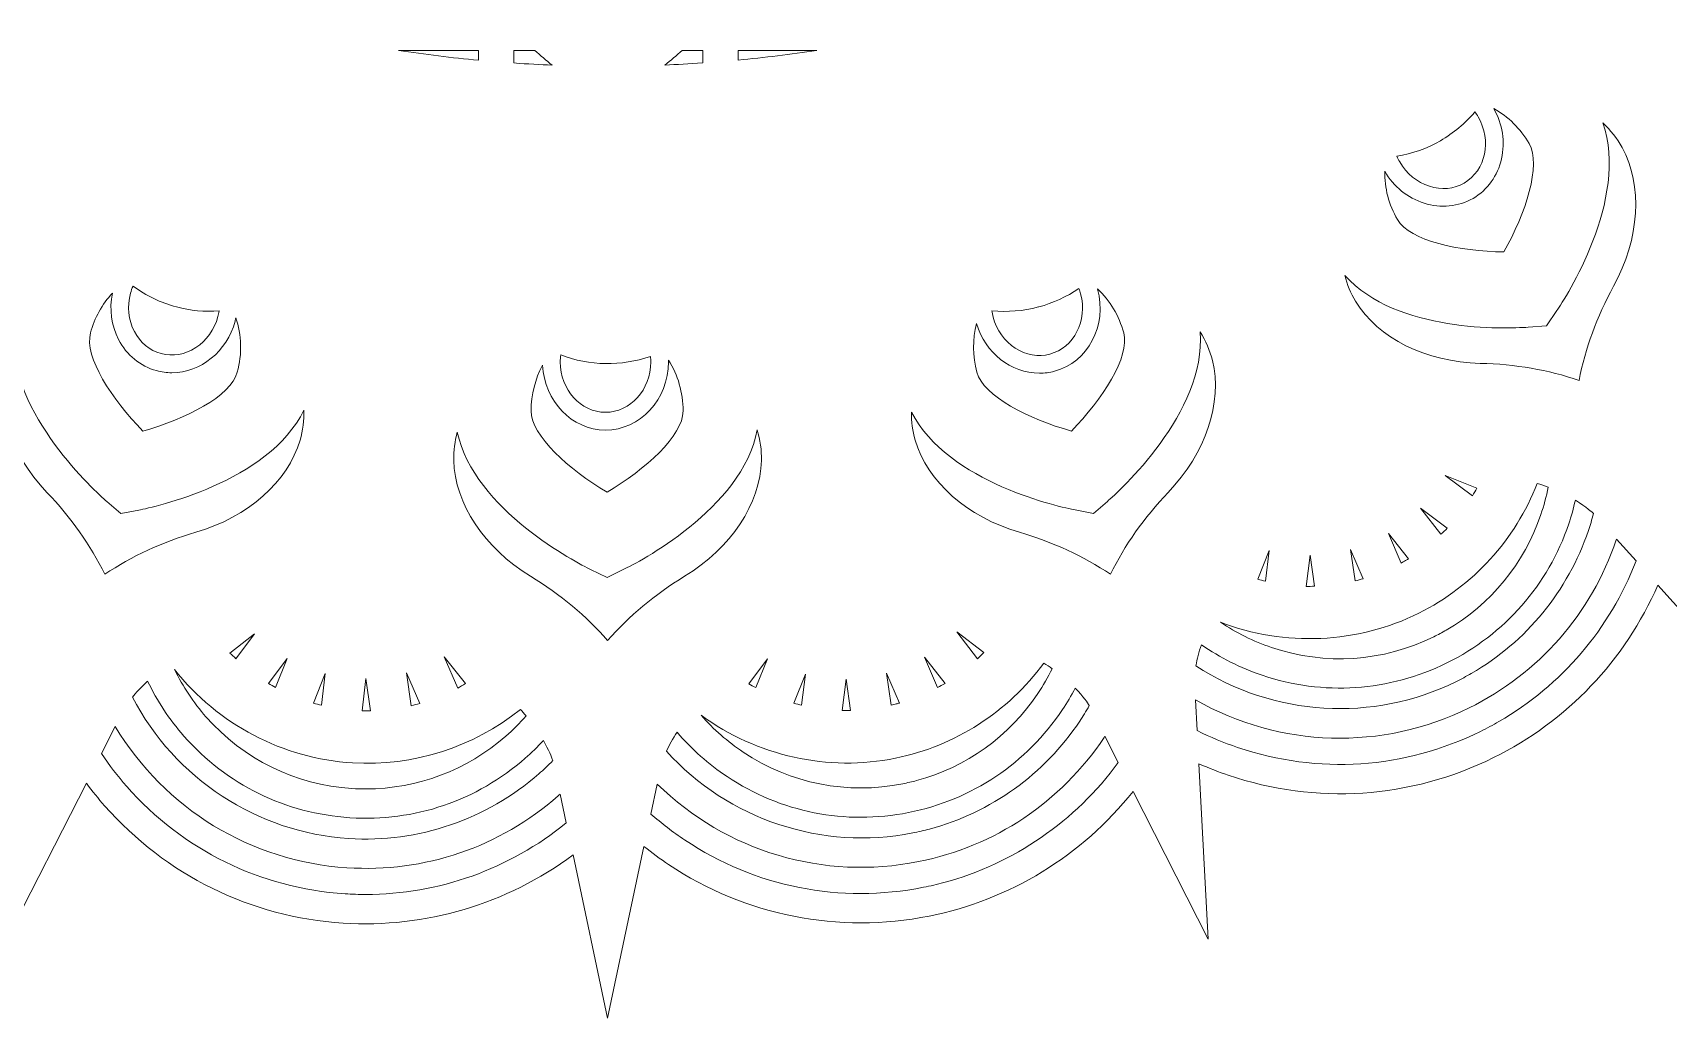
# Model space of a CAD drawing. Header units: millimetres. Extents: x 146 to 1170, y -927 to -143.
# Drawn here: x 722.9 to 857.1, y -926.6 to -845.7 of the extents above; entities that cross this region are included whole.
import ezdxf

# ---------------------------------------------------------------- set-up
doc = ezdxf.new("R2010")
doc.units = ezdxf.units.MM
doc.header["$MEASUREMENT"] = 0
doc.layers.add('Layer 1', color=7, linetype='Continuous')

msp = doc.modelspace()

# ---------------------------------------------------------------- linework, layer by layer
at = {"layer": 'Layer 1', "lineweight": 0}
for points, knots in [([(941.37, -778.97), (942.15, -778.41), (942.88, -777.83), (943.56, -777.23), (949.28, -772.21), (952.7, -765.25), (953.19, -757.65), (953.63, -750.92), (951.66, -744.26), (947.64, -738.84), (947.64, -738.84), (960.55, -736.11), (960.55, -736.11), (960.55, -736.11), (946.72, -733.18), (946.72, -733.18), (947.32, -732.45), (947.88, -731.7), (948.38, -730.95), (952.6, -724.62), (954.11, -717.01), (952.62, -709.54), (951.29, -702.91), (947.64, -696.97), (942.33, -692.77), (942.33, -692.77), (954.05, -686.81), (954.05, -686.81), (954.05, -686.81), (940.05, -687.55), (940.05, -687.55), (940.43, -686.7), (940.77, -685.84), (941.05, -685), (943.5, -677.79), (942.98, -670.05), (939.61, -663.22), (936.6, -657.13), (931.51, -652.33), (925.24, -649.66), (925.24, -649.66), (935.02, -640.86), (935.02, -640.86), (935.02, -640.86), (921.78, -645.18), (921.78, -645.18), (921.93, -644.27), (922.03, -643.37), (922.09, -642.51), (922.58, -634.91), (920.08, -627.57), (915.05, -621.85), (910.54, -616.72), (904.35, -613.39), (897.57, -612.45), (897.57, -612.45), (904.75, -601.41), (904.75, -601.41), (904.75, -601.41), (893.16, -608.95), (893.16, -608.95), (893.06, -608.06), (892.93, -607.2), (892.77, -606.38), (891.28, -598.91), (886.96, -592.47), (880.62, -588.24), (874.91, -584.43), (868.03, -582.82), (861.2, -583.7), (861.2, -583.7), (865.3, -571.13), (865.3, -571.13), (865.3, -571.13), (856.1, -581.36), (856.1, -581.36), (855.79, -580.56), (855.45, -579.79), (855.1, -579.07), (851.72, -572.24), (845.89, -567.13), (838.67, -564.69), (832.13, -562.47), (825.04, -562.72), (818.65, -565.36), (818.65, -565.36), (819.35, -552.1), (819.35, -552.1), (819.35, -552.1), (813.15, -564.31), (813.15, -564.31), (812.66, -563.64), (812.15, -563.01), (811.64, -562.43), (806.61, -556.71), (799.66, -553.29), (792.05, -552.8), (785.13, -552.35), (778.32, -554.44), (772.81, -558.68), (772.81, -558.68), (770.05, -545.61), (770.05, -545.61), (770.05, -545.61), (767.22, -558.97), (767.22, -558.97), (766.61, -558.48), (765.98, -558.03), (765.36, -557.61), (759.02, -553.39), (751.42, -551.88), (743.95, -553.37), (737.12, -554.74), (731.06, -558.54), (726.84, -564.1), (726.84, -564.1), (720.74, -552.1), (720.74, -552.1), (720.74, -552.1), (721.47, -565.72), (721.47, -565.72), (720.78, -565.43), (720.09, -565.17), (719.41, -564.94), (712.19, -562.5), (704.46, -563.01), (697.63, -566.39), (691.37, -569.48), (686.49, -574.74), (683.86, -581.22), (683.86, -581.22), (674.8, -571.14), (674.8, -571.14), (674.8, -571.14), (679.03, -584.12), (679.03, -584.12), (678.33, -584.02), (677.62, -583.95), (676.92, -583.9), (669.32, -583.41), (661.98, -585.91), (656.26, -590.94), (651, -595.56), (647.65, -601.91), (646.8, -608.86), (646.8, -608.86), (635.34, -601.41), (635.34, -601.41), (635.34, -601.41), (642.81, -612.89), (642.81, -612.89), (642.14, -612.98), (641.46, -613.09), (640.79, -613.22), (633.32, -614.71), (626.88, -619.03), (622.65, -625.37), (618.77, -631.18), (617.18, -638.19), (618.15, -645.12), (618.15, -645.12), (605.07, -640.86), (605.07, -640.86), (605.07, -640.86), (615.31, -650.06), (615.31, -650.06), (614.68, -650.32), (614.07, -650.6), (613.47, -650.89), (606.65, -654.27), (601.54, -660.1), (599.1, -667.32), (596.86, -673.93), (597.13, -681.1), (599.85, -687.54), (599.85, -687.54), (586.04, -686.81), (586.04, -686.81), (586.04, -686.81), (598.39, -693.08), (598.39, -693.08), (597.85, -693.49), (597.34, -693.91), (596.84, -694.35), (591.12, -699.38), (587.7, -706.33), (587.2, -713.94), (586.75, -720.89), (588.86, -727.72), (593.14, -733.23), (593.14, -733.23), (579.55, -736.11), (579.55, -736.11), (579.55, -736.11), (593.19, -739), (593.19, -739), (592.78, -739.53), (592.39, -740.08), (592.02, -740.63), (587.8, -746.97), (586.29, -754.57), (587.78, -762.04), (589.14, -768.85), (592.92, -774.89), (598.45, -779.1), (598.45, -779.1), (586.04, -785.42), (586.04, -785.42), (586.04, -785.42), (600.07, -784.67), (600.07, -784.67), (599.8, -785.3), (599.56, -785.94), (599.35, -786.58), (596.9, -793.8), (597.42, -801.53), (600.79, -808.36), (603.85, -814.55), (609.04, -819.39), (615.44, -822.04), (615.44, -822.04), (605.07, -831.36), (605.07, -831.36), (605.07, -831.36), (618.52, -826.98), (618.52, -826.98), (618.43, -827.68), (618.36, -828.38), (618.31, -829.07), (617.82, -836.67), (620.32, -844.01), (625.35, -849.73), (629.88, -854.89), (636.11, -858.22), (642.94, -859.15), (642.94, -859.15), (635.34, -870.81), (635.34, -870.81), (635.34, -870.81), (647.28, -863.05), (647.28, -863.05), (647.37, -863.78), (647.49, -864.5), (647.63, -865.2), (649.12, -872.67), (653.44, -879.12), (659.77, -883.34), (665.46, -887.13), (672.3, -888.75), (679.09, -887.9), (679.09, -887.9), (674.8, -901.09), (674.8, -901.09), (674.8, -901.09), (684.37, -890.43), (684.37, -890.43), (684.66, -891.16), (684.97, -891.85), (685.3, -892.52), (688.68, -899.35), (694.51, -904.45), (701.73, -906.89), (708.16, -909.07), (715.16, -908.87), (721.48, -906.33), (721.48, -906.33), (720.74, -920.12), (720.74, -920.12), (720.74, -920.12), (727.26, -907.3), (727.26, -907.3), (727.75, -907.95), (728.25, -908.58), (728.76, -909.15), (733.79, -914.87), (740.74, -918.3), (748.34, -918.79), (755.09, -919.22), (761.78, -917.24), (767.21, -913.19), (767.21, -913.19), (770.05, -926.61), (770.05, -926.61), (770.05, -926.61), (773.03, -912.5), (773.03, -912.5), (773.7, -913.03), (774.37, -913.52), (775.04, -913.97), (781.38, -918.19), (788.98, -919.7), (796.45, -918.21), (803.06, -916.89), (808.98, -913.26), (813.18, -907.97), (813.18, -907.97), (819.35, -920.12), (819.35, -920.12), (819.35, -920.12), (818.58, -905.7), (818.58, -905.7), (819.4, -906.06), (820.2, -906.38), (820.99, -906.64), (828.2, -909.09), (835.94, -908.57), (842.77, -905.2), (848.79, -902.22), (853.56, -897.2), (856.25, -891.02), (856.25, -891.02), (865.3, -901.09), (865.3, -901.09), (865.3, -901.09), (860.83, -887.38), (860.83, -887.38), (861.73, -887.52), (862.62, -887.62), (863.48, -887.68), (871.08, -888.17), (878.42, -885.67), (884.14, -880.64), (889.18, -876.22), (892.49, -870.14), (893.49, -863.49), (893.49, -863.49), (904.75, -870.81), (904.75, -870.81), (904.75, -870.81), (896.91, -858.76), (896.91, -858.76), (897.84, -858.67), (898.75, -858.53), (899.61, -858.36), (907.08, -856.87), (913.52, -852.55), (917.75, -846.22), (921.47, -840.63), (923.1, -833.91), (922.35, -827.23), (922.35, -827.23), (935.03, -831.36), (935.03, -831.36), (935.03, -831.36), (924.38, -821.79), (924.38, -821.79), (925.27, -821.46), (926.12, -821.09), (926.92, -820.69), (933.75, -817.31), (938.86, -811.48), (941.3, -804.26), (943.46, -797.9), (943.28, -790.97), (940.82, -784.71), (940.82, -784.71), (954.05, -785.42), (954.05, -785.42), (954.05, -785.42), (941.37, -778.97), (941.37, -778.97)], [0, 0, 0, 0, 1, 1, 1, 2, 2, 2, 3, 3, 3, 4, 4, 4, 5, 5, 5, 6, 6, 6, 7, 7, 7, 8, 8, 8, 9, 9, 9, 10, 10, 10, 11, 11, 11, 12, 12, 12, 13, 13, 13, 14, 14, 14, 15, 15, 15, 16, 16, 16, 17, 17, 17, 18, 18, 18, 19, 19, 19, 20, 20, 20, 21, 21, 21, 22, 22, 22, 23, 23, 23, 24, 24, 24, 25, 25, 25, 26, 26, 26, 27, 27, 27, 28, 28, 28, 29, 29, 29, 30, 30, 30, 31, 31, 31, 32, 32, 32, 33, 33, 33, 34, 34, 34, 35, 35, 35, 36, 36, 36, 37, 37, 37, 38, 38, 38, 39, 39, 39, 40, 40, 40, 41, 41, 41, 42, 42, 42, 43, 43, 43, 44, 44, 44, 45, 45, 45, 46, 46, 46, 47, 47, 47, 48, 48, 48, 49, 49, 49, 50, 50, 50, 51, 51, 51, 52, 52, 52, 53, 53, 53, 54, 54, 54, 55, 55, 55, 56, 56, 56, 57, 57, 57, 58, 58, 58, 59, 59, 59, 60, 60, 60, 61, 61, 61, 62, 62, 62, 63, 63, 63, 64, 64, 64, 65, 65, 65, 66, 66, 66, 67, 67, 67, 68, 68, 68, 69, 69, 69, 70, 70, 70, 71, 71, 71, 72, 72, 72, 73, 73, 73, 74, 74, 74, 75, 75, 75, 76, 76, 76, 77, 77, 77, 78, 78, 78, 79, 79, 79, 80, 80, 80, 81, 81, 81, 82, 82, 82, 83, 83, 83, 84, 84, 84, 85, 85, 85, 86, 86, 86, 87, 87, 87, 88, 88, 88, 89, 89, 89, 90, 90, 90, 91, 91, 91, 92, 92, 92, 93, 93, 93, 94, 94, 94, 95, 95, 95, 96, 96, 96, 97, 97, 97, 98, 98, 98, 99, 99, 99, 100, 100, 100, 101, 101, 101, 102, 102, 102, 103, 103, 103, 104, 104, 104, 105, 105, 105, 106, 106, 106, 107, 107, 107, 108, 108, 108, 109, 109, 109, 110, 110, 110, 111, 111, 111, 112, 112, 112, 113, 113, 113, 114, 114, 114, 115, 115, 115, 116, 116, 116, 117, 117, 117, 118, 118, 118, 119, 119, 119, 120, 120, 120, 120]), ([(752.88, -847.1), (752.88, -847.1), (759.45, -847.1), (759.45, -847.1), (759.45, -847.1), (759.45, -847.91), (759.45, -847.91), (757.26, -847.71), (755.05, -847.44), (752.88, -847.1)], [0, 0, 0, 0, 1, 1, 1, 2, 2, 2, 3, 3, 3, 3]), ([(762.36, -847.1), (762.36, -847.1), (764.06, -847.1), (764.06, -847.1), (764.54, -847.52), (765.01, -847.93), (765.49, -848.32), (764.51, -848.28), (763.48, -848.22), (762.36, -848.14), (762.36, -848.14), (762.36, -847.1), (762.36, -847.1)], [0, 0, 0, 0, 1, 1, 1, 2, 2, 2, 3, 3, 3, 4, 4, 4, 4]), ([(774.75, -848.31), (775.22, -847.93), (775.7, -847.52), (776.17, -847.1), (776.17, -847.1), (777.85, -847.1), (777.85, -847.1), (777.85, -847.1), (777.85, -848.14), (777.85, -848.14), (776.73, -848.21), (775.71, -848.27), (774.75, -848.31)], [0, 0, 0, 0, 1, 1, 1, 2, 2, 2, 3, 3, 3, 4, 4, 4, 4]), ([(780.76, -847.1), (780.76, -847.1), (787.21, -847.1), (787.21, -847.1), (785.08, -847.43), (782.91, -847.7), (780.76, -847.9), (780.76, -847.9), (780.76, -847.1), (780.76, -847.1)], [0, 0, 0, 0, 1, 1, 1, 2, 2, 2, 3, 3, 3, 3]), ([(837.06, -859.65), (838.43, -860.09), (839.88, -859.94), (841.08, -859.26), (842.27, -858.57), (843.1, -857.41), (843.42, -856), (843.73, -854.62), (843.5, -853.16), (842.78, -851.88), (843.97, -852.54), (844.98, -853.54), (845.68, -854.76), (846.71, -856.54), (845.39, -860.48), (843.61, -863.66), (839.97, -863.61), (835.9, -862.77), (834.87, -861), (834.17, -859.78), (833.81, -858.4), (833.83, -857.03), (834.57, -858.3), (835.72, -859.23), (837.06, -859.65)], [0, 0, 0, 0, 1, 1, 1, 2, 2, 2, 3, 3, 3, 4, 4, 4, 5, 5, 5, 6, 6, 6, 7, 7, 7, 8, 8, 8, 8]), ([(838.41, -854.52), (838.41, -854.52), (838.41, -854.52), (838.41, -854.52), (839.48, -853.9), (840.43, -853.11), (841.24, -852.16), (841.33, -852.29), (841.42, -852.42), (841.49, -852.55), (842.64, -854.53), (842.12, -856.97), (840.35, -858), (839.5, -858.49), (838.49, -858.58), (837.5, -858.27), (836.49, -857.95), (835.62, -857.23), (835.06, -856.26), (834.97, -856.12), (834.9, -855.96), (834.83, -855.8), (836.1, -855.59), (837.3, -855.16), (838.41, -854.52)], [0, 0, 0, 0, 1, 1, 1, 2, 2, 2, 3, 3, 3, 4, 4, 4, 5, 5, 5, 6, 6, 6, 7, 7, 7, 8, 8, 8, 8]), ([(851.73, -853.05), (852.37, -853.65), (852.9, -854.33), (853.32, -855.08), (855.03, -858.2), (854.76, -862.57), (852.62, -866.48), (851.24, -869), (850.29, -871.6), (849.78, -874.21), (847.26, -873.35), (844.54, -872.88), (841.67, -872.81), (837.2, -872.7), (833.29, -870.75), (831.44, -867.71), (831.04, -867.05), (830.75, -866.34), (830.55, -865.59), (834.83, -870.32), (843.77, -869.97), (845.6, -869.84), (845.6, -869.84), (847.12, -869.74), (847.12, -869.74), (847.12, -869.74), (847.97, -868.47), (847.97, -868.47), (848.62, -867.52), (853.93, -859.33), (851.73, -853.05)], [0, 0, 0, 0, 1, 1, 1, 2, 2, 2, 3, 3, 3, 4, 4, 4, 5, 5, 5, 6, 6, 6, 7, 7, 7, 8, 8, 8, 9, 9, 9, 10, 10, 10, 10]), ([(727.6, -870.31), (727.93, -869.08), (728.56, -867.94), (729.4, -867.04), (729.13, -868.35), (729.31, -869.7), (729.91, -870.85), (730.57, -872.14), (731.68, -873.05), (733.03, -873.41), (733.43, -873.52), (733.85, -873.58), (734.27, -873.58), (736.66, -873.58), (738.8, -871.84), (739.47, -869.34), (739.49, -869.25), (739.51, -869.16), (739.53, -869.07), (740.01, -870.48), (740.06, -872.03), (739.65, -873.54), (739.12, -875.53), (735.4, -877.39), (731.9, -878.37), (729.36, -875.77), (727.07, -872.3), (727.6, -870.31)], [0, 0, 0, 0, 1, 1, 1, 2, 2, 2, 3, 3, 3, 4, 4, 4, 5, 5, 5, 6, 6, 6, 7, 7, 7, 8, 8, 8, 9, 9, 9, 9]), ([(734.66, -868.18), (735.79, -868.48), (736.97, -868.59), (738.16, -868.51), (738.14, -868.67), (738.1, -868.82), (738.06, -868.97), (737.78, -870.04), (737.13, -870.95), (736.24, -871.52), (735.36, -872.09), (734.35, -872.27), (733.4, -872.01), (732.46, -871.76), (731.67, -871.11), (731.2, -870.19), (730.71, -869.24), (730.6, -868.13), (730.89, -867.04), (730.89, -867.04), (730.89, -867.04), (730.89, -867.04), (730.94, -866.85), (731.01, -866.66), (731.09, -866.47), (732.17, -867.26), (733.37, -867.83), (734.66, -868.18)], [0, 0, 0, 0, 1, 1, 1, 2, 2, 2, 3, 3, 3, 4, 4, 4, 5, 5, 5, 6, 6, 6, 7, 7, 7, 8, 8, 8, 9, 9, 9, 9]), ([(800.33, -869.55), (801.05, -871.96), (803.15, -873.62), (805.49, -873.62), (805.91, -873.62), (806.32, -873.57), (806.73, -873.46), (809.48, -872.72), (811.07, -869.7), (810.27, -866.71), (810.27, -866.7), (810.26, -866.69), (810.26, -866.69), (811.28, -867.64), (812.03, -868.9), (812.41, -870.31), (812.94, -872.29), (810.65, -875.76), (808.11, -878.37), (804.61, -877.38), (800.89, -875.53), (800.35, -873.54), (800, -872.22), (800, -870.83), (800.33, -869.55)], [0, 0, 0, 0, 1, 1, 1, 2, 2, 2, 3, 3, 3, 4, 4, 4, 5, 5, 5, 6, 6, 6, 7, 7, 7, 8, 8, 8, 8]), ([(808.73, -866.66), (808.78, -866.8), (808.83, -866.95), (808.87, -867.09), (808.87, -867.09), (808.87, -867.09), (808.87, -867.09), (809.46, -869.3), (808.33, -871.53), (806.35, -872.05), (805.4, -872.31), (804.39, -872.14), (803.51, -871.57), (802.63, -870.99), (801.98, -870.08), (801.69, -869.01), (801.65, -868.84), (801.61, -868.66), (801.58, -868.49), (802.87, -868.62), (804.16, -868.51), (805.4, -868.18), (805.4, -868.18), (805.43, -868.18), (805.43, -868.18), (806.6, -867.86), (807.71, -867.35), (808.73, -866.66)], [0, 0, 0, 0, 1, 1, 1, 2, 2, 2, 3, 3, 3, 4, 4, 4, 5, 5, 5, 6, 6, 6, 7, 7, 7, 8, 8, 8, 9, 9, 9, 9]), ([(724.03, -883.41), (720.95, -880.18), (719.56, -876.03), (720.41, -872.58), (720.6, -871.81), (720.9, -871.08), (721.31, -870.39), (720.93, -876.97), (728.08, -883.4), (728.93, -884.15), (728.93, -884.15), (730.08, -885.15), (730.08, -885.15), (730.08, -885.15), (731.58, -884.86), (731.58, -884.86), (732.7, -884.64), (742.21, -882.62), (745.12, -876.65), (745.14, -877.49), (745.03, -878.32), (744.8, -879.11), (743.81, -882.53), (740.53, -885.43), (736.25, -886.69), (733.49, -887.49), (730.98, -888.65), (728.78, -890.14), (727.61, -887.75), (726.01, -885.49), (724.03, -883.41)], [0, 0, 0, 0, 1, 1, 1, 2, 2, 2, 3, 3, 3, 4, 4, 4, 5, 5, 5, 6, 6, 6, 7, 7, 7, 8, 8, 8, 9, 9, 9, 10, 10, 10, 10]), ([(811.32, -890.14), (809.11, -888.65), (806.6, -887.49), (803.85, -886.69), (799.56, -885.43), (796.29, -882.53), (795.29, -879.11), (795.07, -878.37), (794.97, -877.6), (794.98, -876.81), (797.98, -882.65), (807.32, -884.64), (808.43, -884.85), (808.43, -884.85), (809.92, -885.15), (809.92, -885.15), (809.92, -885.15), (811.07, -884.15), (811.07, -884.15), (811.94, -883.39), (819.19, -876.87), (818.69, -870.23), (819.15, -870.96), (819.48, -871.75), (819.69, -872.58), (820.53, -876.03), (819.14, -880.18), (816.06, -883.41), (814.08, -885.49), (812.49, -887.75), (811.32, -890.14)], [0, 0, 0, 0, 1, 1, 1, 2, 2, 2, 3, 3, 3, 4, 4, 4, 5, 5, 5, 6, 6, 6, 7, 7, 7, 8, 8, 8, 9, 9, 9, 10, 10, 10, 10]), ([(764.71, -872.96), (764.85, -875.92), (767.11, -878.29), (769.87, -878.29), (772.72, -878.29), (775.04, -875.78), (775.04, -872.69), (775.04, -872.64), (775.04, -872.59), (775.04, -872.54), (775.82, -873.76), (776.24, -875.21), (776.24, -876.72), (776.24, -878.77), (773.13, -881.53), (770, -883.39), (766.88, -881.53), (763.76, -878.77), (763.76, -876.72), (763.76, -875.39), (764.1, -874.08), (764.71, -872.96)], [0, 0, 0, 0, 1, 1, 1, 2, 2, 2, 3, 3, 3, 4, 4, 4, 5, 5, 5, 6, 6, 6, 7, 7, 7, 7]), ([(773.59, -872.69), (773.59, -874.97), (771.92, -876.83), (769.87, -876.83), (767.83, -876.83), (766.16, -874.97), (766.16, -872.69), (766.16, -872.5), (766.17, -872.31), (766.2, -872.12), (768.56, -873.02), (771.15, -873.07), (773.56, -872.24), (773.58, -872.39), (773.59, -872.54), (773.59, -872.69)], [0, 0, 0, 0, 1, 1, 1, 2, 2, 2, 3, 3, 3, 4, 4, 4, 5, 5, 5, 5]), ([(770.05, -895.57), (768.3, -893.57), (766.18, -891.8), (763.72, -890.3), (759.91, -887.98), (757.5, -884.33), (757.42, -880.78), (757.4, -879.99), (757.5, -879.22), (757.71, -878.45), (759.08, -884.88), (767.62, -889.24), (768.64, -889.74), (768.64, -889.74), (770, -890.4), (770, -890.4), (770, -890.4), (771.37, -889.73), (771.37, -889.73), (772.41, -889.23), (781.08, -884.8), (782.33, -878.28), (782.58, -879.1), (782.69, -879.94), (782.67, -880.78), (782.6, -884.33), (780.18, -887.98), (776.37, -890.3), (773.92, -891.8), (771.79, -893.57), (770.05, -895.57)], [0, 0, 0, 0, 1, 1, 1, 2, 2, 2, 3, 3, 3, 4, 4, 4, 5, 5, 5, 6, 6, 6, 7, 7, 7, 8, 8, 8, 9, 9, 9, 10, 10, 10, 10]), ([(838.79, -882.01), (838.79, -882.01), (841.4, -883.06), (841.4, -883.06), (841.28, -883.27), (841.16, -883.48), (841.03, -883.69), (841.03, -883.69), (838.79, -882.01), (838.79, -882.01)], [0, 0, 0, 0, 1, 1, 1, 2, 2, 2, 3, 3, 3, 3]), ([(836.63, -893.33), (841.1, -891.09), (844.54, -887.31), (846.35, -882.67), (846.65, -882.76), (846.94, -882.86), (847.25, -882.98), (847.1, -883.75), (846.9, -884.5), (846.65, -885.22), (845.3, -889.24), (842.53, -892.61), (838.88, -894.72), (838.54, -894.91), (838.2, -895.1), (837.86, -895.27), (833.68, -897.33), (828.95, -897.64), (824.54, -896.15), (823.05, -895.64), (821.64, -894.95), (820.34, -894.07), (825.6, -896.1), (831.62, -895.84), (836.63, -893.33)], [0, 0, 0, 0, 1, 1, 1, 2, 2, 2, 3, 3, 3, 4, 4, 4, 5, 5, 5, 6, 6, 6, 7, 7, 7, 8, 8, 8, 8]), ([(823.77, -898.43), (828.79, -900.13), (834.17, -899.77), (838.93, -897.42), (843.68, -895.07), (847.24, -891.01), (848.94, -885.99), (849.15, -885.37), (849.33, -884.72), (849.48, -884.06), (850.41, -884.62), (850.9, -885.08), (850.94, -885.12), (850.94, -885.12), (850.97, -885.15), (850.97, -885.15), (850.83, -885.66), (850.7, -886.12), (850.55, -886.54), (848.87, -891.5), (845.46, -895.68), (840.94, -898.28), (840.53, -898.52), (840.11, -898.75), (839.68, -898.96), (832.88, -902.32), (824.71, -901.82), (818.33, -897.66), (818.43, -897.09), (818.58, -896.51), (818.78, -895.92), (820.32, -896.99), (821.99, -897.83), (823.77, -898.43)], [0, 0, 0, 0, 1, 1, 1, 2, 2, 2, 3, 3, 3, 4, 4, 4, 5, 5, 5, 6, 6, 6, 7, 7, 7, 8, 8, 8, 9, 9, 9, 10, 10, 10, 11, 11, 11, 11]), ([(838.96, -886.35), (838.8, -886.52), (838.63, -886.68), (838.45, -886.85), (838.45, -886.85), (836.77, -884.7), (836.77, -884.7), (836.77, -884.7), (838.96, -886.35), (838.96, -886.35)], [0, 0, 0, 0, 1, 1, 1, 2, 2, 2, 3, 3, 3, 3]), ([(843.2, -902.23), (843.2, -902.23), (843.2, -902.23), (843.2, -902.23), (842.72, -902.52), (842.21, -902.79), (841.7, -903.04), (835.45, -906.13), (828.37, -906.6), (821.76, -904.36), (820.62, -903.98), (819.51, -903.51), (818.44, -902.98), (818.44, -902.98), (818.31, -900.46), (818.31, -900.46), (825.25, -904.4), (833.61, -904.65), (840.75, -901.12), (846.49, -898.28), (850.78, -893.38), (852.84, -887.31), (852.84, -887.31), (852.86, -887.25), (852.86, -887.25), (852.86, -887.25), (854.47, -889.04), (854.47, -889.04), (852.32, -894.6), (848.33, -899.28), (843.2, -902.23)], [0, 0, 0, 0, 1, 1, 1, 2, 2, 2, 3, 3, 3, 4, 4, 4, 5, 5, 5, 6, 6, 6, 7, 7, 7, 8, 8, 8, 9, 9, 9, 10, 10, 10, 10]), ([(834.13, -886.78), (834.13, -886.78), (835.77, -888.88), (835.77, -888.88), (835.69, -888.92), (835.62, -888.97), (835.54, -889.01), (835.42, -889.08), (835.29, -889.15), (835.17, -889.22), (835.17, -889.22), (834.13, -886.78), (834.13, -886.78)], [0, 0, 0, 0, 1, 1, 1, 2, 2, 2, 3, 3, 3, 4, 4, 4, 4]), ([(824.36, -888.18), (824.36, -888.18), (824.05, -890.71), (824.05, -890.71), (823.84, -890.66), (823.62, -890.6), (823.41, -890.54), (823.41, -890.54), (824.36, -888.18), (824.36, -888.18)], [0, 0, 0, 0, 1, 1, 1, 2, 2, 2, 3, 3, 3, 3]), ([(828.06, -891.12), (827.84, -891.13), (827.61, -891.13), (827.39, -891.13), (827.39, -891.13), (827.7, -888.58), (827.7, -888.58), (827.7, -888.58), (828.06, -891.12), (828.06, -891.12)], [0, 0, 0, 0, 1, 1, 1, 2, 2, 2, 3, 3, 3, 3]), ([(831.03, -888.1), (831.03, -888.1), (832.05, -890.5), (832.05, -890.5), (831.84, -890.56), (831.62, -890.62), (831.4, -890.68), (831.4, -890.68), (831.03, -888.1), (831.03, -888.1)], [0, 0, 0, 0, 1, 1, 1, 2, 2, 2, 3, 3, 3, 3]), ([(739.05, -896.61), (739.05, -896.61), (741.06, -895.03), (741.06, -895.03), (741.06, -895.03), (739.53, -897.07), (739.53, -897.07), (739.37, -896.92), (739.21, -896.76), (739.05, -896.61)], [0, 0, 0, 0, 1, 1, 1, 2, 2, 2, 3, 3, 3, 3]), ([(798.7, -894.87), (798.7, -894.87), (800.94, -896.55), (800.94, -896.55), (800.77, -896.73), (800.6, -896.9), (800.42, -897.07), (800.42, -897.07), (798.7, -894.87), (798.7, -894.87)], [0, 0, 0, 0, 1, 1, 1, 2, 2, 2, 3, 3, 3, 3]), ([(761.7, -903.43), (758.51, -906.23), (754.43, -907.77), (750.21, -907.77), (749.83, -907.77), (749.44, -907.76), (749.06, -907.73), (744.41, -907.43), (740.15, -905.34), (737.08, -901.84), (736.05, -900.67), (735.19, -899.37), (734.5, -897.96), (738.03, -902.45), (743.44, -905.3), (749.11, -905.63), (754.12, -905.92), (759, -904.36), (762.89, -901.23), (763.05, -901.4), (763.2, -901.58), (763.35, -901.76), (762.84, -902.36), (762.28, -902.92), (761.7, -903.43)], [0, 0, 0, 0, 1, 1, 1, 2, 2, 2, 3, 3, 3, 4, 4, 4, 5, 5, 5, 6, 6, 6, 7, 7, 7, 8, 8, 8, 8]), ([(742.21, -899.1), (742.21, -899.1), (743.75, -897.05), (743.75, -897.05), (743.75, -897.05), (742.79, -899.44), (742.79, -899.44), (742.6, -899.33), (742.4, -899.22), (742.21, -899.1)], [0, 0, 0, 0, 1, 1, 1, 2, 2, 2, 3, 3, 3, 3]), ([(757.74, -899.48), (757.74, -899.48), (756.64, -896.91), (756.64, -896.91), (756.64, -896.91), (758.37, -899.12), (758.37, -899.12), (758.16, -899.25), (757.95, -899.37), (757.74, -899.48)], [0, 0, 0, 0, 1, 1, 1, 2, 2, 2, 3, 3, 3, 3]), ([(805.85, -897.43), (806.08, -897.57), (806.31, -897.73), (806.54, -897.89), (806.19, -898.59), (805.8, -899.28), (805.37, -899.92), (803.02, -903.44), (799.48, -905.99), (795.4, -907.08), (795.03, -907.18), (794.65, -907.27), (794.28, -907.34), (789.71, -908.26), (785.06, -907.34), (781.18, -904.75), (779.9, -903.89), (778.74, -902.88), (777.73, -901.72), (782.28, -905.06), (788.17, -906.38), (793.68, -905.24), (798.59, -904.23), (802.9, -901.46), (805.85, -897.43)], [0, 0, 0, 0, 1, 1, 1, 2, 2, 2, 3, 3, 3, 4, 4, 4, 5, 5, 5, 6, 6, 6, 7, 7, 7, 8, 8, 8, 8]), ([(781.63, -899.13), (781.63, -899.13), (783.16, -897.09), (783.16, -897.09), (783.16, -897.09), (782.21, -899.45), (782.21, -899.45), (782.01, -899.35), (781.82, -899.24), (781.63, -899.13)], [0, 0, 0, 0, 1, 1, 1, 2, 2, 2, 3, 3, 3, 3]), ([(796.05, -896.95), (796.05, -896.95), (797.74, -899.1), (797.74, -899.1), (797.54, -899.22), (797.33, -899.34), (797.12, -899.45), (797.12, -899.45), (796.05, -896.95), (796.05, -896.95)], [0, 0, 0, 0, 1, 1, 1, 2, 2, 2, 3, 3, 3, 3]), ([(764.77, -903.78), (765.22, -904.56), (765.45, -905.15), (765.55, -905.44), (765.15, -905.85), (764.78, -906.2), (764.41, -906.52), (760.12, -910.29), (754.52, -912.2), (748.79, -911.84), (741.3, -911.35), (734.51, -906.91), (731.04, -900.22), (731.32, -899.88), (731.73, -899.43), (732.29, -898.92), (733.08, -900.56), (734.08, -902.07), (735.27, -903.43), (738.77, -907.41), (743.61, -909.79), (748.9, -910.13), (754.19, -910.48), (759.3, -908.74), (763.29, -905.24), (763.79, -904.8), (764.29, -904.31), (764.77, -903.78)], [0, 0, 0, 0, 1, 1, 1, 2, 2, 2, 3, 3, 3, 4, 4, 4, 5, 5, 5, 6, 6, 6, 7, 7, 7, 8, 8, 8, 9, 9, 9, 9]), ([(746.87, -898.3), (746.87, -898.3), (746.56, -900.89), (746.56, -900.89), (746.34, -900.84), (746.12, -900.78), (745.9, -900.72), (745.9, -900.72), (746.87, -898.3), (746.87, -898.3)], [0, 0, 0, 0, 1, 1, 1, 2, 2, 2, 3, 3, 3, 3]), ([(749.9, -901.34), (749.9, -901.34), (750.21, -898.71), (750.21, -898.71), (750.21, -898.71), (750.59, -901.34), (750.59, -901.34), (750.36, -901.35), (750.13, -901.35), (749.9, -901.34)], [0, 0, 0, 0, 1, 1, 1, 2, 2, 2, 3, 3, 3, 3]), ([(753.54, -898.23), (753.54, -898.23), (754.62, -900.75), (754.62, -900.75), (754.39, -900.81), (754.16, -900.87), (753.93, -900.93), (753.93, -900.93), (753.54, -898.23), (753.54, -898.23)], [0, 0, 0, 0, 1, 1, 1, 2, 2, 2, 3, 3, 3, 3]), ([(786.28, -898.34), (786.28, -898.34), (785.97, -900.89), (785.97, -900.89), (785.76, -900.84), (785.54, -900.78), (785.33, -900.72), (785.33, -900.72), (786.28, -898.34), (786.28, -898.34)], [0, 0, 0, 0, 1, 1, 1, 2, 2, 2, 3, 3, 3, 3]), ([(789.99, -901.32), (789.76, -901.33), (789.54, -901.33), (789.31, -901.33), (789.31, -901.33), (789.62, -898.74), (789.62, -898.74), (789.62, -898.74), (789.99, -901.32), (789.99, -901.32)], [0, 0, 0, 0, 1, 1, 1, 2, 2, 2, 3, 3, 3, 3]), ([(793.74, -900.79), (793.6, -900.83), (793.47, -900.86), (793.33, -900.89), (793.33, -900.89), (792.95, -898.27), (792.95, -898.27), (792.95, -898.27), (794, -900.72), (794, -900.72), (793.91, -900.74), (793.83, -900.77), (793.74, -900.79)], [0, 0, 0, 0, 1, 1, 1, 2, 2, 2, 3, 3, 3, 4, 4, 4, 4]), ([(807.38, -901.25), (807.75, -900.69), (808.1, -900.1), (808.43, -899.49), (809.1, -900.18), (809.46, -900.71), (809.58, -900.92), (809.31, -901.4), (809.05, -901.82), (808.8, -902.2), (805.89, -906.56), (801.51, -909.71), (796.47, -911.06), (796.02, -911.18), (795.55, -911.29), (795.09, -911.38), (787.68, -912.86), (779.95, -910.29), (774.87, -904.67), (775.11, -904.16), (775.4, -903.63), (775.75, -903.11), (776.94, -904.51), (778.32, -905.74), (779.85, -906.75), (784.26, -909.7), (789.55, -910.74), (794.75, -909.71), (799.95, -908.67), (804.44, -905.66), (807.38, -901.25)], [0, 0, 0, 0, 1, 1, 1, 2, 2, 2, 3, 3, 3, 4, 4, 4, 5, 5, 5, 6, 6, 6, 7, 7, 7, 8, 8, 8, 9, 9, 9, 10, 10, 10, 10]), ([(750.2, -916.44), (749.63, -916.44), (749.06, -916.42), (748.5, -916.38), (741.54, -915.93), (735.17, -912.8), (730.57, -907.56), (729.83, -906.72), (729.13, -905.82), (728.5, -904.87), (728.5, -904.87), (729.63, -902.64), (729.63, -902.64), (733.7, -909.41), (740.77, -913.73), (748.64, -914.24), (755.03, -914.66), (761.19, -912.56), (766, -908.33), (766.05, -908.29), (766.1, -908.24), (766.15, -908.2), (766.15, -908.2), (766.65, -910.56), (766.65, -910.56), (762, -914.35), (756.16, -916.44), (750.2, -916.44)], [0, 0, 0, 0, 1, 1, 1, 2, 2, 2, 3, 3, 3, 4, 4, 4, 5, 5, 5, 6, 6, 6, 7, 7, 7, 8, 8, 8, 9, 9, 9, 9]), ([(797.64, -915.46), (797.09, -915.6), (796.53, -915.74), (795.98, -915.85), (789.14, -917.21), (782.18, -915.83), (776.37, -911.96), (775.41, -911.32), (774.47, -910.6), (773.6, -909.83), (773.6, -909.83), (774.12, -907.37), (774.12, -907.37), (779.8, -912.92), (787.78, -915.3), (795.56, -913.74), (801.84, -912.49), (807.25, -908.86), (810.8, -903.54), (810.83, -903.5), (810.85, -903.47), (810.87, -903.44), (810.87, -903.44), (811.96, -905.59), (811.96, -905.59), (808.45, -910.42), (803.37, -913.92), (797.64, -915.46)], [0, 0, 0, 0, 1, 1, 1, 2, 2, 2, 3, 3, 3, 4, 4, 4, 5, 5, 5, 6, 6, 6, 7, 7, 7, 8, 8, 8, 9, 9, 9, 9])]:
    msp.add_open_spline(points, degree=3, knots=knots, dxfattribs=at)

doc.saveas('drawing.dxf')
